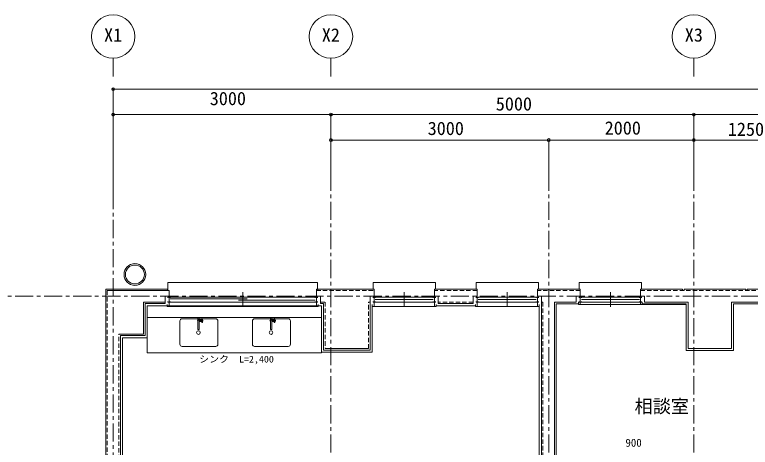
# Model space of a CAD drawing. Units: millimetres at full size, sheet at 1:50; details may follow other scales. Extents: x -19990 to 20111, y -13076 to 12993.
# Drawn here: x -14546 to -4413, y 5045 to 10997 of the extents above; entities that cross this region are included whole.
import ezdxf
from ezdxf.enums import TextEntityAlignment as Align

# ---------------------------------------------------------------- set-up
doc = ezdxf.new("R2010")
doc.units = ezdxf.units.MM
doc.header["$LTSCALE"] = 50
doc.header["$PDMODE"] = 32
doc.header["$PDSIZE"] = 40
doc.linetypes.add('CHAIN1', pattern=[8, 5, -1, 1, -1])
doc.linetypes.add('DASHED1', pattern=[1.8, 1.2, -0.6])
for name, color, linetype, lineweight in [('1-1_表（文字_固定）', 4, 'Continuous', 9), ('1-2', 3, 'Continuous', 18), ('1-3', 7, 'Continuous', 13), ('1-4', 4, 'Continuous', 9), ('1-6', 7, 'Continuous', 13), ('1-8', 4, 'Continuous', 9)]:
    doc.layers.add(name, color=color, linetype=linetype, lineweight=lineweight)
doc.layers.add('1-5_建具姿図', color=3, linetype='Continuous')
doc.styles.add('ＭＳ ゴシック', font='')
doc.styles.get('ＭＳ ゴシック').set_extended_font_data('MS Gothic')

msp = doc.modelspace()

# ---------------------------------------------------------------- linework, layer by layer
at = {"layer": '1-1_表（文字_固定）', "linetype": 'CHAIN1'}
for p, q in [((-13190.39, 8572.83), (-13190.39, -9827.17)), ((-10190.39, -9827.17), (-10190.39, 8572.83)), ((-7190.39, -9827.17), (-7190.39, 8572.83)), ((-5190.39, -9827.17), (-5190.39, 8572.83)), ((-15740.39, 7122.83), (12781.09, 7122.83))]:
    msp.add_line(p, q, dxfattribs=at)
at = {"layer": '1-1_表（文字_固定）', "color": 7, "lineweight": 13}
for p, q in [((-12720.39, 6992.83), (-12720.39, 6342.83)), ((-12720.39, 6992.83), (-10320.39, 6992.83)), ((-10320.39, 6342.83), (-10320.39, 6992.83)), ((-12720.39, 6832.83), (-10320.39, 6832.83)), ((-11776.56, 6812.83), (-12240.39, 6812.83)), ((-10777.15, 6812.83), (-11240.99, 6812.83)), ((-12270.39, 6462.83), (-12270.39, 6782.83)), ((-11746.56, 6782.83), (-11746.56, 6462.83)), ((-11270.99, 6462.83), (-11270.99, 6782.83)), ((-10747.15, 6782.83), (-10747.15, 6462.83)), ((-11776.56, 6432.83), (-12240.39, 6432.83)), ((-10777.15, 6432.83), (-11240.99, 6432.83)), ((-12720.39, 6342.83), (-10320.39, 6342.83))]:
    msp.add_line(p, q, dxfattribs=at)
at = {"layer": '1-1_表（文字_固定）'}
for p, q in [((-12445.39, 6990.39), (-12420.39, 6990.39)), ((-10365.39, 6990.39), (-10390.39, 6990.39)), ((-12036.25, 6832.83), (-12036.25, 6830.83)), ((-12036.25, 6832.83), (-12002.75, 6832.83)), ((-12000.5, 6830.33), (-12035.75, 6830.33)), ((-12028.7, 6789.07), (-12022.05, 6800.59)), ((-12022, 6806.7), (-12022, 6826.33)), ((-12006.6, 6801.83), (-12019.9, 6801.83)), ((-12004.5, 6806.33), (-12004.5, 6826.33)), ((-11997.8, 6789.07), (-12004.45, 6800.59)), ((-12002.75, 6832.83), (-11990.25, 6832.83)), ((-11990.75, 6830.33), (-12000.5, 6830.33)), ((-11991.25, 6799.83), (-11987.82, 6799.83)), ((-11990.25, 6830.83), (-11990.25, 6832.83)), ((-11987.82, 6800.83), (-11980.75, 6800.83)), ((-11987.82, 6787.83), (-11987.82, 6800.83)), ((-11973.82, 6792.83), (-11973.82, 6793.83)), ((-11973.82, 6787.83), (-11973.82, 6792.83)), ((-11973.82, 6792.58), (-11969.25, 6792.58)), ((-11969.25, 6815.48), (-11968.68, 6815.48)), ((-11969.25, 6760.18), (-11969.25, 6815.48)), ((-11969.25, 6792.58), (-11969.25, 6783.08)), ((-11965.47, 6815.03), (-11968.68, 6815.48)), ((-11958.25, 6790.13), (-11958.25, 6794.83)), ((-11958.25, 6794.83), (-11955.25, 6794.83)), ((-11955.25, 6793.83), (-11958.25, 6793.83)), ((-11955.25, 6792.83), (-11958.25, 6792.83)), ((-11958.25, 6790.13), (-11958.25, 6785.53)), ((-11955.44, 6791.83), (-11958.08, 6791.83)), ((-11955.55, 6790.83), (-11957.89, 6790.83)), ((-11955.76, 6789.83), (-11957.53, 6789.83)), ((-11955.25, 6794.83), (-11955.25, 6794.33)), ((-11955.25, 6794.83), (-11954.98, 6793.83)), ((-11955.25, 6794.33), (-11955.25, 6793.83)), ((-11955.25, 6793.83), (-11955.25, 6793.33)), ((-11954.92, 6793.58), (-11954.92, 6787.83)), ((-11036.84, 6832.83), (-11036.84, 6830.83)), ((-11036.84, 6832.83), (-11003.34, 6832.83)), ((-11001.09, 6830.33), (-11036.34, 6830.33)), ((-11029.29, 6789.07), (-11022.64, 6800.59)), ((-11022.59, 6806.7), (-11022.59, 6826.33)), ((-11007.19, 6801.83), (-11020.49, 6801.83)), ((-11005.09, 6806.33), (-11005.09, 6826.33)), ((-10998.39, 6789.07), (-11005.04, 6800.59)), ((-11003.34, 6832.83), (-10990.84, 6832.83)), ((-10991.34, 6830.33), (-11001.09, 6830.33)), ((-10991.84, 6799.83), (-10988.41, 6799.83)), ((-10990.84, 6830.83), (-10990.84, 6832.83)), ((-10988.41, 6800.83), (-10981.34, 6800.83)), ((-10988.41, 6787.83), (-10988.41, 6800.83)), ((-10974.41, 6792.83), (-10974.41, 6793.83)), ((-10974.41, 6787.83), (-10974.41, 6792.83)), ((-10974.41, 6792.58), (-10969.84, 6792.58)), ((-10969.84, 6815.48), (-10969.27, 6815.48)), ((-10969.84, 6760.18), (-10969.84, 6815.48)), ((-10969.84, 6792.58), (-10969.84, 6783.08)), ((-10966.06, 6815.03), (-10969.27, 6815.48)), ((-10958.84, 6790.13), (-10958.84, 6794.83)), ((-10958.84, 6794.83), (-10955.84, 6794.83)), ((-10955.84, 6793.83), (-10958.84, 6793.83)), ((-10955.84, 6792.83), (-10958.84, 6792.83)), ((-10958.84, 6790.13), (-10958.84, 6785.53)), ((-10956.03, 6791.83), (-10958.68, 6791.83)), ((-10956.15, 6790.83), (-10958.48, 6790.83)), ((-10956.36, 6789.83), (-10958.12, 6789.83)), ((-10955.84, 6794.83), (-10955.84, 6794.33)), ((-10955.84, 6794.83), (-10955.57, 6793.83)), ((-10955.84, 6794.33), (-10955.84, 6793.83)), ((-10955.84, 6793.83), (-10955.84, 6793.33)), ((-10955.51, 6793.58), (-10955.51, 6787.83)), ((-12022.05, 6775.07), (-12028.7, 6786.59)), ((-12021.25, 6671.8), (-12021.25, 6787.83)), ((-12005.25, 6787.83), (-12005.25, 6671.8)), ((-11997.8, 6786.59), (-12004.45, 6775.07)), ((-11991.25, 6775.83), (-11987.82, 6775.83)), ((-11987.82, 6787.83), (-11987.82, 6774.83)), ((-11980.75, 6774.83), (-11987.82, 6774.83)), ((-11973.82, 6787.83), (-11973.82, 6781.83)), ((-11969.25, 6783.08), (-11973.82, 6783.08)), ((-11968.68, 6760.18), (-11969.25, 6760.18)), ((-11968.68, 6760.18), (-11965.47, 6760.63)), ((-11958.25, 6787.1), (-11958.25, 6788.56)), ((-11958.25, 6780.83), (-11958.25, 6785.53)), ((-11958.25, 6782.83), (-11955.25, 6782.83)), ((-11958.25, 6781.83), (-11955.25, 6781.83)), ((-11958.08, 6783.83), (-11955.44, 6783.83)), ((-11957.89, 6784.83), (-11955.55, 6784.83)), ((-11957.53, 6785.83), (-11955.76, 6785.83)), ((-11956.01, 6788.83), (-11957.27, 6788.83)), ((-11957.27, 6786.83), (-11956.01, 6786.83)), ((-11955.25, 6782.83), (-11955.25, 6782.33)), ((-11955.25, 6782.33), (-11955.25, 6781.83)), ((-11955.25, 6781.83), (-11955.25, 6781.33)), ((-11955.25, 6781.33), (-11955.25, 6780.83)), ((-11954.92, 6787.83), (-11954.92, 6782.08)), ((-11022.64, 6775.07), (-11029.29, 6786.59)), ((-11021.84, 6671.8), (-11021.84, 6787.83)), ((-11005.84, 6787.83), (-11005.84, 6671.8)), ((-10998.39, 6786.59), (-11005.04, 6775.07)), ((-10991.84, 6775.83), (-10988.41, 6775.83)), ((-10988.41, 6787.83), (-10988.41, 6774.83)), ((-10981.34, 6774.83), (-10988.41, 6774.83)), ((-10974.41, 6787.83), (-10974.41, 6781.83)), ((-10969.84, 6783.08), (-10974.41, 6783.08)), ((-10969.27, 6760.18), (-10969.84, 6760.18)), ((-10969.27, 6760.18), (-10966.06, 6760.63)), ((-10958.84, 6787.1), (-10958.84, 6788.56)), ((-10958.84, 6780.83), (-10958.84, 6785.53)), ((-10958.84, 6782.83), (-10955.84, 6782.83)), ((-10958.84, 6781.83), (-10955.84, 6781.83)), ((-10958.68, 6783.83), (-10956.03, 6783.83)), ((-10958.48, 6784.83), (-10956.15, 6784.83)), ((-10958.12, 6785.83), (-10956.36, 6785.83)), ((-10956.6, 6788.83), (-10957.86, 6788.83)), ((-10957.86, 6786.83), (-10956.6, 6786.83)), ((-10955.84, 6782.83), (-10955.84, 6782.33)), ((-10955.84, 6782.33), (-10955.84, 6781.83)), ((-10955.84, 6781.83), (-10955.84, 6781.33)), ((-10955.84, 6781.33), (-10955.84, 6780.83)), ((-10955.51, 6787.83), (-10955.51, 6782.08))]:
    msp.add_line(p, q, dxfattribs=at)
for points in [[(-12005.25, 6774.33), (-11991.25, 6775.32), (-11991.25, 6799.83)], [(-11998.71, 6800.34), (-11991.41, 6800.08), (-11991.25, 6800.07), (-11991.25, 6799.83)], [(-11955.25, 6793.33), (-11955.25, 6792.83), (-11955.25, 6782.83)], [(-11005.84, 6774.33), (-10991.84, 6775.32), (-10991.84, 6799.83)], [(-10999.3, 6800.34), (-10992.01, 6800.08), (-10991.84, 6800.07), (-10991.84, 6799.83)], [(-10955.84, 6793.33), (-10955.84, 6792.83), (-10955.84, 6782.83)], [(-11954.98, 6781.83), (-11955.25, 6780.83), (-11958.25, 6780.83)], [(-10955.57, 6781.83), (-10955.84, 6780.83), (-10958.84, 6780.83)]]:
    msp.add_lwpolyline(points, dxfattribs=at)
at = {"layer": '1-1_表（文字_固定）', "color": 7, "lineweight": 13}
for centre in [(-12014.56, 6622.83), (-11015.15, 6622.83)]:
    msp.add_circle(centre, 25, dxfattribs=at)
for centre, start, end in [((-12240.39, 6782.83), 90, 180), ((-11776.56, 6782.83), 0, 90), ((-11240.99, 6782.83), 90, 180), ((-10777.15, 6782.83), 0, 90), ((-12240.39, 6462.83), 180, 270), ((-11776.56, 6462.83), 270, 0), ((-11240.99, 6462.83), 180, 270), ((-10777.15, 6462.83), 270, 0)]:
    msp.add_arc(centre, 30, start, end, dxfattribs=at)
at = {"layer": '1-1_表（文字_固定）'}
for centre, radius, start, end in [((-12035.75, 6830.83), 0.5, 180, 270), ((-12026, 6826.33), 4, 0, 90), ((-12013.25, 6787.83), 10.5, 120, 220.36759), ((-12052, 6806.7), 30, 344.89736, 0), ((-12013.25, 6787.83), 15.5, 120, 124.58538), ((-12013.25, 6787.83), 8, 90, 180), ((-12013.25, 6787.83), 15.5, 115.41462, 120), ((-12013.25, 6787.83), 10.5, 319.63241, 120), ((-12013.25, 6787.83), 8, 0, 90), ((-12013.25, 6787.83), 15.5, 55.41462, 64.58538), ((-12000.5, 6826.33), 4, 90, 180), ((-11998.5, 6806.33), 6, 180, 268.00958), ((-11990.75, 6830.83), 0.5, 270, 0), ((-11984.32, 6797.33), 5, 36.8699, 44.427), ((-11960.41, 6813.74), 24, 213.95919, 236.04081), ((-11966.3, 6809.09), 6, 9.8029, 82), ((-12108.25, 6784.56), 150.05, 1.52753, 9.8029), ((-11979.25, 6787.83), 25, 13.29707, 13.88654), ((-11979.25, 6787.83), 25, 0, 13.29707), ((-11036.34, 6830.83), 0.5, 180, 270), ((-11026.59, 6826.33), 4, 0, 90), ((-11013.84, 6787.83), 10.5, 120, 220.36759), ((-11052.59, 6806.7), 30, 344.89736, 0), ((-11013.84, 6787.83), 15.5, 120, 124.58538), ((-11013.84, 6787.83), 8, 90, 180), ((-11013.84, 6787.83), 15.5, 115.41462, 120), ((-11013.84, 6787.83), 10.5, 319.63241, 120), ((-11013.84, 6787.83), 8, 0, 90), ((-11013.84, 6787.83), 15.5, 55.41462, 64.58538), ((-11001.09, 6826.33), 4, 90, 180), ((-10999.09, 6806.33), 6, 180, 268.00958), ((-10991.34, 6830.83), 0.5, 270, 0), ((-10984.91, 6797.33), 5, 36.8699, 44.427), ((-10961.01, 6813.74), 24, 213.95919, 236.04081), ((-10966.89, 6809.09), 6, 9.8029, 82), ((-11108.84, 6784.56), 150.05, 1.52753, 9.8029), ((-10979.84, 6787.83), 25, 13.29707, 13.88654), ((-10979.84, 6787.83), 25, 0, 13.29707), ((-12013.25, 6787.83), 15.5, 175.41462, 184.58538), ((-12013.25, 6787.83), 15.5, 235.41462, 238.92705), ((-12013.25, 6787.83), 15.5, 301.07295, 304.58538), ((-12013.25, 6787.83), 15.5, 355.41462, 4.58538), ((-11984.32, 6778.33), 5, 315.573, 323.1301), ((-11960.41, 6761.93), 24, 123.95919, 146.04081), ((-11966.3, 6766.58), 6, 278, 350.1971), ((-12108.25, 6791.1), 150.05, 350.1971, 358.47247), ((-11979.25, 6787.83), 25, 346.11346, 346.70293), ((-11979.25, 6787.83), 25, 346.70293, 0), ((-11013.84, 6787.83), 15.5, 175.41462, 184.58538), ((-11013.84, 6787.83), 15.5, 235.41462, 238.92705), ((-11013.84, 6787.83), 15.5, 301.07295, 304.58538), ((-11013.84, 6787.83), 15.5, 355.41462, 4.58538), ((-10984.91, 6778.33), 5, 315.573, 323.1301), ((-10961.01, 6761.93), 24, 123.95919, 146.04081), ((-10966.89, 6766.58), 6, 278, 350.1971), ((-11108.84, 6791.1), 150.05, 350.1971, 358.47247), ((-10979.84, 6787.83), 25, 346.11346, 346.70293), ((-10979.84, 6787.83), 25, 346.70293, 0), ((-12013.25, 6671.8), 8, 180, 0), ((-12013.25, 6670.41), 7.85, 181.17315, 0), ((-11013.84, 6671.8), 8, 180, 0), ((-11013.84, 6670.41), 7.85, 181.17315, 0)]:
    msp.add_arc(centre, radius, start, end, dxfattribs=at)
at = {"layer": '1-2'}
for p, q in [((-13290.39, 7222.83), (-13290.39, 1817.83)), ((-13290.39, 7222.83), (-12440.39, 7222.83)), ((-12440.39, 7222.83), (-12440.39, 7202.83)), ((-12420.39, 7202.83), (-12440.39, 7202.83)), ((-12420.39, 7202.83), (-12420.39, 7122.83)), ((-10390.39, 7222.83), (-10390.39, 7122.83)), ((-9595.39, 7222.83), (-10390.39, 7222.83)), ((-9595.39, 7222.83), (-9595.39, 7122.83)), ((-8765.39, 7222.83), (-8765.39, 7122.83)), ((-8765.39, 7222.83), (-8175.39, 7222.83)), ((-8175.39, 7222.83), (-8175.39, 7122.83)), ((-7345.39, 7222.83), (-7345.39, 7122.83)), ((-7345.39, 7222.83), (-6755.39, 7222.83)), ((-6755.39, 7222.83), (-6755.39, 7122.83)), ((-5925.39, 7222.83), (-5925.39, 7122.83)), ((-5345.39, 7222.83), (-5925.39, 7222.83)), ((-5345.39, 7222.83), (-5345.39, 7202.83)), ((-5325.39, 7202.83), (-5345.39, 7202.83)), ((-5325.39, 7222.83), (-4475.39, 7222.83)), ((-5325.39, 7222.83), (-5325.39, 7202.83)), ((-4475.39, 7222.83), (-4475.39, 7202.83)), ((-4455.39, 7202.83), (-4475.39, 7202.83)), ((-4455.39, 7222.83), (-4455.39, 7202.83)), ((-4455.39, 7222.83), (-3795.39, 7222.83)), ((-12720.39, 6992.83), (-12445.39, 6992.83)), ((-10365.39, 6992.83), (-10320.39, 6992.83)), ((-8200.39, 6992.83), (-8740.39, 6992.83)), ((-7320.39, 6992.83), (-7320.39, 4217.83)), ((-7085.39, 7017.83), (-7085.39, 4427.83)), ((-6780.39, 7017.83), (-7085.39, 7017.83)), ((-5900.39, 7017.83), (-5295.39, 7017.83)), ((-3820.39, 7017.83), (-4645.39, 7017.83))]:
    msp.add_line(p, q, dxfattribs=at)
for points in [[(-10370.39, 7222.83), (-10370.39, 7202.83), (-10390.39, 7202.83)], [(-13060.39, 2052.83), (-13060.39, 6552.83), (-12720.39, 6552.83), (-12720.39, 6992.83)], [(-10320.39, 6992.83), (-10320.39, 6352.83), (-9620.39, 6352.83), (-9620.39, 6992.83)], [(-4645.39, 7017.83), (-4645.39, 6377.83), (-5295.39, 6377.83), (-5295.39, 7017.83)]]:
    msp.add_lwpolyline(points, dxfattribs=at)
at = {"layer": '1-3', "linetype": 'DASHED1'}
for p, q in [((-13270.39, 7202.83), (-13270.39, 1842.83)), ((-10390.39, 7202.83), (-9595.39, 7202.83)), ((-8175.39, 7202.83), (-8765.39, 7202.83)), ((-6755.39, 7202.83), (-7345.39, 7202.83)), ((-3795.39, 7202.83), (-5925.39, 7202.83)), ((-10335.39, 7042.83), (-10270.39, 7042.83)), ((-10270.39, 7042.83), (-10270.39, 6402.83)), ((-9670.39, 6402.83), (-9670.39, 7042.83)), ((-8230.39, 7042.83), (-8710.39, 7042.83)), ((-7270.39, 7042.83), (-7270.39, 4242.83))]:
    msp.add_line(p, q, dxfattribs=at)
at = {"layer": '1-3'}
for p, q in [((-12420.39, 7202.83), (-13270.39, 7202.83)), ((-10390.39, 7122.83), (-10335.39, 7122.83)), ((-10335.39, 7122.83), (-10335.39, 7022.83)), ((-8230.39, 7122.83), (-8230.39, 7022.83)), ((-8175.39, 7122.83), (-8230.39, 7122.83)), ((-7345.39, 7122.83), (-7290.39, 7122.83)), ((-7290.39, 7122.83), (-7290.39, 7022.83)), ((-12770.39, 6602.83), (-12770.39, 7042.83)), ((-12770.39, 7042.83), (-12475.39, 7042.83)), ((-12750.39, 7022.83), (-12475.39, 7022.83)), ((-10335.39, 7022.83), (-10290.39, 7022.83)), ((-8230.39, 7022.83), (-8710.39, 7022.83)), ((-7290.39, 7022.83), (-7290.39, 4242.83)), ((-7110.39, 7042.83), (-7110.39, 4402.83)), ((-6810.39, 7042.83), (-7110.39, 7042.83)), ((-5870.39, 7042.83), (-5270.39, 7042.83)), ((-4670.39, 7042.83), (-3850.39, 7042.83)), ((-13110.39, 6602.83), (-12770.39, 6602.83))]:
    msp.add_line(p, q, dxfattribs=at)
for points in [[(-12420.39, 7122.83), (-12475.39, 7122.83), (-12475.39, 7022.83)], [(-9595.39, 7122.83), (-9650.39, 7122.83), (-9650.39, 7022.83)], [(-8765.39, 7122.83), (-8710.39, 7122.83), (-8710.39, 7022.83)], [(-6755.39, 7122.83), (-6810.39, 7122.83), (-6810.39, 7042.83)], [(-5925.39, 7122.83), (-5870.39, 7122.83), (-5870.39, 7042.83)], [(-13090.39, 2022.83), (-13090.39, 6582.83), (-12750.39, 6582.83), (-12750.39, 7022.83)], [(-10290.39, 7022.83), (-10290.39, 6382.83), (-9650.39, 6382.83), (-9650.39, 7022.83)], [(-4670.39, 7042.83), (-4670.39, 6402.83), (-5270.39, 6402.83), (-5270.39, 7042.83)]]:
    msp.add_lwpolyline(points, dxfattribs=at)
at = {"layer": '1-3', "linetype": 'DASHED1'}
msp.add_lwpolyline([(-12645.39, 2002.83), (-13110.39, 2002.83), (-13110.39, 6602.83)], dxfattribs=at)
at = {"layer": '1-4'}
for p, q in [((-12435.39, 7312.83), (-12435.39, 7202.83)), ((-10375.39, 7312.83), (-12435.39, 7312.83)), ((-10375.39, 7312.83), (-10375.39, 7222.83)), ((-8750.39, 7312.83), (-8750.39, 7222.83)), ((-8190.39, 7312.83), (-8190.39, 7222.83)), ((-7330.39, 7312.83), (-8190.39, 7312.83)), ((-7330.39, 7312.83), (-7330.39, 7222.83)), ((-5910.39, 7312.83), (-5910.39, 7222.83)), ((-12420.39, 7042.83), (-12420.39, 7112.83)), ((-10405.39, 7112.83), (-12405.39, 7112.83)), ((-12405.39, 7112.83), (-12405.39, 7102.83)), ((-11405.39, 6977.83), (-11405.39, 7177.83)), ((-10390.39, 7042.83), (-10390.39, 7112.83)), ((-10375.39, 7112.83), (-10375.39, 7102.83)), ((-9595.39, 7042.83), (-9595.39, 7112.83)), ((-9580.39, 7112.83), (-8780.39, 7112.83)), ((-9580.39, 7112.83), (-9580.39, 7102.83)), ((-9180.39, 7180.33), (-9180.39, 6975.33)), ((-8765.39, 7042.83), (-8765.39, 7112.83)), ((-8750.39, 7112.83), (-8750.39, 7102.83)), ((-8175.39, 7042.83), (-8175.39, 7112.83)), ((-8160.39, 7112.83), (-7360.39, 7112.83)), ((-8160.39, 7112.83), (-8160.39, 7102.83)), ((-7760.39, 7180.33), (-7760.39, 6975.33)), ((-7345.39, 7042.83), (-7345.39, 7112.83)), ((-7330.39, 7112.83), (-7330.39, 7102.83)), ((-6755.39, 7042.83), (-6755.39, 7112.83)), ((-6740.39, 7112.83), (-5940.39, 7112.83)), ((-6740.39, 7112.83), (-6740.39, 7102.83)), ((-6340.39, 7180.33), (-6340.39, 6975.33)), ((-5925.39, 7042.83), (-5925.39, 7112.83)), ((-5910.39, 7112.83), (-5910.39, 7102.83)), ((-12445.39, 7007.83), (-12445.39, 6982.83)), ((-12435.39, 7042.83), (-12435.39, 7052.83)), ((-12405.39, 7042.83), (-12435.39, 7042.83)), ((-12420.39, 7042.83), (-12420.39, 6982.83)), ((-12405.39, 7086.17), (-11345.39, 7086.17)), ((-12405.39, 7042.83), (-12405.39, 7052.83)), ((-12405.39, 7042.83), (-10405.39, 7042.83)), ((-11465.39, 7069.5), (-10405.39, 7069.5)), ((-10405.39, 7042.83), (-10405.39, 7052.83)), ((-10375.39, 7042.83), (-10405.39, 7042.83)), ((-10390.39, 7042.83), (-10390.39, 6982.83)), ((-10375.39, 7042.83), (-10375.39, 7052.83)), ((-10365.39, 7007.83), (-10365.39, 6982.83)), ((-9650.39, 7042.83), (-9670.39, 7042.83)), ((-9620.39, 7007.83), (-9620.39, 6982.83)), ((-9610.39, 7042.83), (-9610.39, 7052.83)), ((-9580.39, 7042.83), (-9610.39, 7042.83)), ((-9595.39, 7042.83), (-9595.39, 6982.83)), ((-8780.39, 7077.83), (-9580.39, 7077.83)), ((-9580.39, 7042.83), (-9580.39, 7052.83)), ((-8780.39, 7042.83), (-9580.39, 7042.83)), ((-8780.39, 7042.83), (-8780.39, 7052.83)), ((-8750.39, 7042.83), (-8780.39, 7042.83)), ((-8765.39, 7042.83), (-8765.39, 6982.83)), ((-8750.39, 7042.83), (-8750.39, 7052.83)), ((-8740.39, 7007.83), (-8740.39, 6982.83)), ((-8200.39, 7007.83), (-8200.39, 6982.83)), ((-8190.39, 7042.83), (-8190.39, 7052.83)), ((-8160.39, 7042.83), (-8190.39, 7042.83)), ((-8175.39, 7042.83), (-8175.39, 6982.83)), ((-7360.39, 7077.83), (-8160.39, 7077.83)), ((-8160.39, 7042.83), (-8160.39, 7052.83)), ((-7360.39, 7042.83), (-8160.39, 7042.83)), ((-7360.39, 7042.83), (-7360.39, 7052.83)), ((-7330.39, 7042.83), (-7360.39, 7042.83)), ((-7345.39, 7042.83), (-7345.39, 6982.83)), ((-7330.39, 7042.83), (-7330.39, 7052.83)), ((-7320.39, 7007.83), (-7320.39, 6982.83)), ((-7270.39, 7042.83), (-7290.39, 7042.83)), ((-6780.39, 7042.83), (-6780.39, 7007.83)), ((-6740.39, 7042.83), (-6780.39, 7042.83)), ((-6780.39, 7007.83), (-6755.39, 7007.83)), ((-6770.39, 7042.83), (-6770.39, 7052.83)), ((-6755.39, 7042.83), (-6755.39, 7007.83)), ((-5295.39, 7007.83), (-6755.39, 7007.83)), ((-5940.39, 7077.83), (-6740.39, 7077.83)), ((-6740.39, 7042.83), (-6740.39, 7052.83)), ((-5940.39, 7042.83), (-6740.39, 7042.83)), ((-5940.39, 7042.83), (-5940.39, 7052.83)), ((-5925.39, 7042.83), (-5925.39, 7007.83)), ((-5910.39, 7042.83), (-5910.39, 7052.83)), ((-12445.39, 6982.83), (-12420.39, 6982.83)), ((-10390.39, 6982.83), (-12420.39, 6982.83)), ((-10365.39, 6982.83), (-10390.39, 6982.83)), ((-9620.39, 6982.83), (-9595.39, 6982.83)), ((-8765.39, 6982.83), (-9595.39, 6982.83)), ((-8740.39, 6982.83), (-8765.39, 6982.83)), ((-8200.39, 6982.83), (-8175.39, 6982.83)), ((-7345.39, 6982.83), (-8175.39, 6982.83)), ((-7320.39, 6982.83), (-7345.39, 6982.83))]:
    msp.add_line(p, q, dxfattribs=at)
for points in [[(-8750.39, 7312.83), (-9610.39, 7312.83), (-9610.39, 7222.83)], [(-5910.39, 7312.83), (-6770.39, 7312.83), (-6770.39, 7222.83)], [(-12405.39, 7112.83), (-12435.39, 7112.83), (-12435.39, 7102.83)], [(-10375.39, 7112.83), (-10405.39, 7112.83), (-10405.39, 7102.83)], [(-9580.39, 7112.83), (-9610.39, 7112.83), (-9610.39, 7102.83)], [(-8750.39, 7112.83), (-8780.39, 7112.83), (-8780.39, 7102.83)], [(-8160.39, 7112.83), (-8190.39, 7112.83), (-8190.39, 7102.83)], [(-7330.39, 7112.83), (-7360.39, 7112.83), (-7360.39, 7102.83)], [(-6740.39, 7112.83), (-6770.39, 7112.83), (-6770.39, 7102.83)], [(-5910.39, 7112.83), (-5940.39, 7112.83), (-5940.39, 7102.83)], [(-5940.39, 7042.83), (-5900.39, 7042.83), (-5900.39, 7007.83)]]:
    msp.add_lwpolyline(points, dxfattribs=at)
at = {"layer": '1-6'}
for p, q in [((-13190.39, 10397.1), (-13190.39, 10147.1)), ((-10190.39, 10397.1), (-10190.39, 10147.1)), ((-5190.39, 10397.1), (-5190.39, 10147.1)), ((-13190.39, 8572.83), (-13190.39, 9972.83)), ((-10190.39, 8572.83), (-10190.39, 9622.83)), ((-5190.39, 8572.83), (-5190.39, 9622.83)), ((-5190.39, 9622.83), (1559.61, 9622.83)), ((-10190.39, 9272.83), (-7190.39, 9272.83)), ((-7190.39, 8572.83), (-7190.39, 9272.83)), ((-7190.39, 9272.83), (-5190.39, 9272.83))]:
    msp.add_line(p, q, dxfattribs=at)
for points in [[(-13190.39, 9972.83), (8309.61, 9972.83), (10809.61, 9972.83)], [(-13190.39, 9622.83), (-10190.39, 9622.83), (-5190.39, 9622.83)], [(-5190.39, 9272.83), (-3940.39, 9272.83), (559.61, 9272.83), (1559.61, 9272.83)]]:
    msp.add_lwpolyline(points, dxfattribs=at)
for centre in [(-13190.39, 10697.1), (-10190.39, 10697.1), (-5190.39, 10697.1)]:
    msp.add_circle(centre, 300, dxfattribs=at)
for p in [(-13190.39, 9972.83), (-13190.39, 9622.83), (-10190.39, 9622.83), (-5190.39, 9622.83), (-10190.39, 9272.83), (-7190.39, 9272.83), (-5190.39, 9272.83)]:
    msp.add_point(p, dxfattribs=at)
at = {"layer": '1-8'}
msp.add_line((-10270.39, 6402.83), (-9670.39, 6402.83), dxfattribs=at)
for radius in [150, 130]:
    msp.add_circle((-12890.39, 7422.83), radius, dxfattribs=at)

# ---------------------------------------------------------------- texts
at = {"layer": '1-1_表（文字_固定）', "color": 3, "style": 'ＭＳ ゴシック', "width": 1.1}
msp.add_text('シンク\u3000L=2,400', height=91.64, dxfattribs=at).set_placement((-12006.2, 6183.66), align=Align.BOTTOM_LEFT)
at = {"layer": '1-5_建具姿図', "style": 'ＭＳ ゴシック'}
msp.add_text('相談室', height=183.3, dxfattribs=at).set_placement((-6006.64, 5462.3), align=Align.BOTTOM_LEFT)
at = {"layer": '1-6', "color": 3, "style": 'ＭＳ ゴシック'}
for s, p in [('X1', (-13315.39, 10572.1)), ('X2', (-10315.39, 10572.1)), ('X3', (-5315.39, 10572.1)), ('3000', (-11859.14, 9697.83)), ('5000', (-7918.69, 9623.91)), ('2000', (-6418.54, 9292.41)), ('3000', (-8856.99, 9286.79)), ('1250', (-4721.75, 9275.56))]:
    msp.add_text(s, height=183.3, dxfattribs=at).set_placement(p, align=Align.BOTTOM_LEFT)
at = {"layer": '1-6', "style": 'ＭＳ ゴシック'}
msp.add_text('900', height=110, dxfattribs=at).set_placement((-6132.89, 5019.42), align=Align.BOTTOM_LEFT)

doc.saveas('drawing.dxf')
